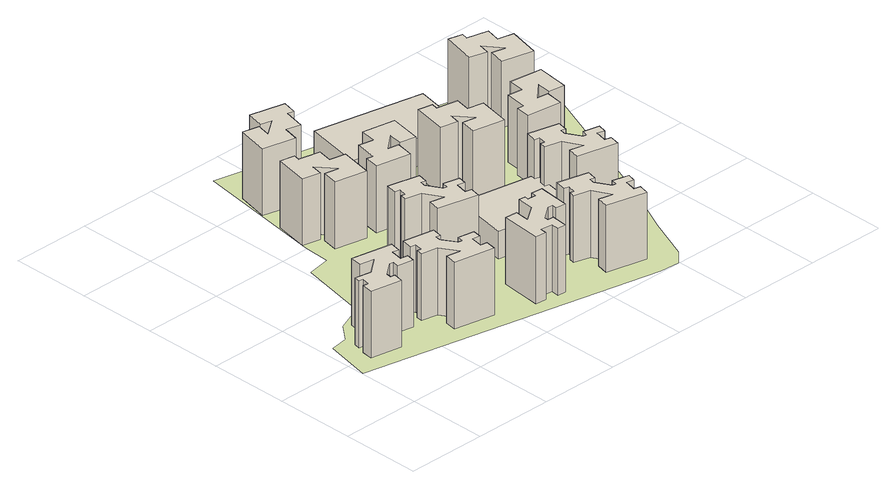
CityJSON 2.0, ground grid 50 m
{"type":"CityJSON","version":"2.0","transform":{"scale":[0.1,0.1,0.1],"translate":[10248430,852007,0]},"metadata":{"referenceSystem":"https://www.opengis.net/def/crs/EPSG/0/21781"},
"CityObjects":{
"building1":{"type":"Building","attributes":{"class":"1000","function":"1000","usage":"1000","yearOfConstruction":0,"roofType":"1000","measuredHeight":42,"storeysAboveGround":14,"storeysBelowGround":0,"landuse":"residential"},"geometry":[{"type":"Solid","lod":"1","boundaries":[[[[0,1,2,3]],[[1,4,5,2]],[[4,6,7,5]],[[6,8,9,7]],[[8,10,11,9]],[[10,12,13,11]],[[12,14,15,13]],[[14,16,17,15]],[[16,18,19,17]],[[18,20,21,19]],[[20,22,23,21]],[[22,24,25,23]],[[24,26,27,25]],[[26,28,29,27]],[[28,30,31,29]],[[30,32,33,31]],[[32,34,35,33]],[[34,36,37,35]],[[36,38,39,37]],[[38,40,41,39]],[[40,42,43,41]],[[42,44,45,43]],[[44,0,3,45]],[[2,5,7,9,11,13,15,17,19,21,23,25,27,29,31,33,35,37,39,41,43,45,3]],[[0,44,42,40,38,36,34,32,30,28,26,24,22,20,18,16,14,12,10,8,6,4,1]]]]}]},
"building2":{"type":"Building","attributes":{"class":"1000","function":"1000","usage":"1000","yearOfConstruction":0,"roofType":"1000","measuredHeight":42,"storeysAboveGround":14,"storeysBelowGround":0,"landuse":"residential"},"geometry":[{"type":"Solid","lod":"1","boundaries":[[[[46,47,48,49]],[[47,50,51,48]],[[50,52,53,51]],[[52,54,55,53]],[[54,56,57,55]],[[56,58,59,57]],[[58,60,61,59]],[[60,62,63,61]],[[62,64,65,63]],[[64,66,67,65]],[[66,68,69,67]],[[68,70,71,69]],[[70,72,73,71]],[[72,74,75,73]],[[74,76,77,75]],[[76,78,79,77]],[[78,80,81,79]],[[80,82,83,81]],[[82,84,85,83]],[[84,86,87,85]],[[86,88,89,87]],[[88,90,91,89]],[[90,46,49,91]],[[48,51,53,55,57,59,61,63,65,67,69,71,73,75,77,79,81,83,85,87,89,91,49]],[[46,90,88,86,84,82,80,78,76,74,72,70,68,66,64,62,60,58,56,54,52,50,47]]]]}]},
"building3":{"type":"Building","attributes":{"class":"1000","function":"1000","usage":"1000","yearOfConstruction":0,"roofType":"1000","measuredHeight":42,"storeysAboveGround":14,"storeysBelowGround":0,"landuse":"residential"},"geometry":[{"type":"Solid","lod":"1","boundaries":[[[[92,93,94,95]],[[93,96,97,94]],[[96,98,99,97]],[[98,100,101,99]],[[100,102,103,101]],[[102,104,105,103]],[[104,106,107,105]],[[106,108,109,107]],[[108,110,111,109]],[[110,112,113,111]],[[112,114,115,113]],[[114,116,117,115]],[[116,92,95,117]],[[94,97,99,101,103,105,107,109,111,113,115,117,95]],[[92,116,114,112,110,108,106,104,102,100,98,96,93]]]]}]},
"building4":{"type":"Building","attributes":{"class":"1000","function":"1000","usage":"1000","yearOfConstruction":0,"roofType":"1000","measuredHeight":42,"storeysAboveGround":14,"storeysBelowGround":0,"landuse":"residential"},"geometry":[{"type":"Solid","lod":"1","boundaries":[[[[118,119,120,121]],[[119,122,123,120]],[[122,124,125,123]],[[124,126,127,125]],[[126,128,129,127]],[[128,130,131,129]],[[130,132,133,131]],[[132,134,135,133]],[[134,136,137,135]],[[136,138,139,137]],[[138,140,141,139]],[[140,142,143,141]],[[142,144,145,143]],[[144,146,147,145]],[[146,148,149,147]],[[148,150,151,149]],[[150,152,153,151]],[[152,154,155,153]],[[154,156,157,155]],[[156,158,159,157]],[[158,160,161,159]],[[160,162,163,161]],[[162,118,121,163]],[[120,123,125,127,129,131,133,135,137,139,141,143,145,147,149,151,153,155,157,159,161,163,121]],[[118,162,160,158,156,154,152,150,148,146,144,142,140,138,136,134,132,130,128,126,124,122,119]]]]}]},
"building5":{"type":"Building","attributes":{"class":"1000","function":"1000","usage":"1000","yearOfConstruction":0,"roofType":"1000","measuredHeight":42,"storeysAboveGround":14,"storeysBelowGround":0,"landuse":"residential"},"geometry":[{"type":"Solid","lod":"1","boundaries":[[[[164,165,166,167]],[[165,168,169,166]],[[168,170,171,169]],[[170,172,173,171]],[[172,174,175,173]],[[174,176,177,175]],[[176,178,179,177]],[[178,180,181,179]],[[180,182,183,181]],[[182,184,185,183]],[[184,186,187,185]],[[186,188,189,187]],[[188,190,191,189]],[[190,192,193,191]],[[192,194,195,193]],[[194,196,197,195]],[[196,198,199,197]],[[198,200,201,199]],[[200,202,203,201]],[[202,204,205,203]],[[204,206,207,205]],[[206,208,209,207]],[[208,164,167,209]],[[166,169,171,173,175,177,179,181,183,185,187,189,191,193,195,197,199,201,203,205,207,209,167]],[[164,208,206,204,202,200,198,196,194,192,190,188,186,184,182,180,178,176,174,172,170,168,165]]]]}]},
"building6":{"type":"Building","attributes":{"class":"1000","function":"1000","usage":"1000","yearOfConstruction":0,"roofType":"1000","measuredHeight":42,"storeysAboveGround":14,"storeysBelowGround":0,"landuse":"residential"},"geometry":[{"type":"Solid","lod":"1","boundaries":[[[[210,211,212,213]],[[211,214,215,212]],[[214,216,217,215]],[[216,218,219,217]],[[218,220,221,219]],[[220,222,223,221]],[[222,224,225,223]],[[224,226,227,225]],[[226,228,229,227]],[[228,230,231,229]],[[230,232,233,231]],[[232,234,235,233]],[[234,210,213,235]],[[212,215,217,219,221,223,225,227,229,231,233,235,213]],[[210,234,232,230,228,226,224,222,220,218,216,214,211]]]]}]},
"building7":{"type":"Building","attributes":{"class":"1000","function":"1000","usage":"1000","yearOfConstruction":0,"roofType":"1000","measuredHeight":42,"storeysAboveGround":14,"storeysBelowGround":0,"landuse":"residential"},"geometry":[{"type":"Solid","lod":"1","boundaries":[[[[236,237,238,239]],[[237,240,241,238]],[[240,242,243,241]],[[242,244,245,243]],[[244,246,247,245]],[[246,248,249,247]],[[248,250,251,249]],[[250,252,253,251]],[[252,254,255,253]],[[254,256,257,255]],[[256,258,259,257]],[[258,260,261,259]],[[260,236,239,261]],[[238,241,243,245,247,249,251,253,255,257,259,261,239]],[[236,260,258,256,254,252,250,248,246,244,242,240,237]]]]}]},
"building8":{"type":"Building","attributes":{"class":"1000","function":"1610","usage":"1610","yearOfConstruction":0,"roofType":"1000","measuredHeight":17.5,"storeysAboveGround":7,"storeysBelowGround":0,"amenity":"parking","landuse":"residential","parking":"multi-storey"},"geometry":[{"type":"Solid","lod":"1","boundaries":[[[[262,263,264,265]],[[263,266,267,264]],[[266,268,269,267]],[[268,262,265,269]],[[264,267,269,265]],[[262,268,266,263]]]]}]},
"building9":{"type":"Building","attributes":{"class":"1000","function":"1000","usage":"1000","yearOfConstruction":0,"roofType":"1000","measuredHeight":42,"storeysAboveGround":14,"storeysBelowGround":0,"landuse":"residential"},"geometry":[{"type":"Solid","lod":"1","boundaries":[[[[270,271,272,273]],[[271,274,275,272]],[[274,276,277,275]],[[276,278,279,277]],[[278,280,281,279]],[[280,282,283,281]],[[282,284,285,283]],[[284,286,287,285]],[[286,288,289,287]],[[288,290,291,289]],[[290,292,293,291]],[[292,294,295,293]],[[294,296,297,295]],[[296,298,299,297]],[[298,300,301,299]],[[300,302,303,301]],[[302,304,305,303]],[[304,306,307,305]],[[306,308,309,307]],[[308,310,311,309]],[[310,312,313,311]],[[312,314,315,313]],[[314,270,273,315]],[[272,275,277,279,281,283,285,287,289,291,293,295,297,299,301,303,305,307,309,311,313,315,273]],[[270,314,312,310,308,306,304,302,300,298,296,294,292,290,288,286,284,282,280,278,276,274,271]]]]}]},
"building10":{"type":"Building","attributes":{"class":"1000","function":"1000","usage":"1000","yearOfConstruction":0,"roofType":"1000","measuredHeight":42,"storeysAboveGround":14,"storeysBelowGround":0,"landuse":"residential"},"geometry":[{"type":"Solid","lod":"1","boundaries":[[[[316,317,318,319]],[[317,320,321,318]],[[320,322,323,321]],[[322,324,325,323]],[[324,326,327,325]],[[326,328,329,327]],[[328,330,331,329]],[[330,332,333,331]],[[332,334,335,333]],[[334,336,337,335]],[[336,338,339,337]],[[338,340,341,339]],[[340,316,319,341]],[[318,321,323,325,327,329,331,333,335,337,339,341,319]],[[316,340,338,336,334,332,330,328,326,324,322,320,317]]]]}]},
"building11":{"type":"Building","attributes":{"class":"1000","function":"1610","usage":"1610","yearOfConstruction":0,"roofType":"1000","measuredHeight":17.5,"storeysAboveGround":7,"storeysBelowGround":0,"amenity":"parking","landuse":"residential","parking":"multi-storey"},"geometry":[{"type":"Solid","lod":"1","boundaries":[[[[342,343,344,345]],[[343,346,347,344]],[[346,348,349,347]],[[348,342,345,349]],[[344,347,349,345]],[[342,348,346,343]]]]}]},
"building12":{"type":"Building","attributes":{"class":"1000","function":"1000","usage":"1000","yearOfConstruction":0,"roofType":"1000","measuredHeight":42,"storeysAboveGround":14,"storeysBelowGround":0,"landuse":"residential"},"geometry":[{"type":"Solid","lod":"1","boundaries":[[[[350,351,352,353]],[[351,354,355,352]],[[354,356,357,355]],[[356,358,359,357]],[[358,360,361,359]],[[360,362,363,361]],[[362,364,365,363]],[[364,366,367,365]],[[366,368,369,367]],[[368,370,371,369]],[[370,372,373,371]],[[372,374,375,373]],[[374,376,377,375]],[[376,378,379,377]],[[378,380,381,379]],[[380,382,383,381]],[[382,384,385,383]],[[384,386,387,385]],[[386,388,389,387]],[[388,390,391,389]],[[390,392,393,391]],[[392,394,395,393]],[[394,350,353,395]],[[352,355,357,359,361,363,365,367,369,371,373,375,377,379,381,383,385,387,389,391,393,395,353]],[[350,394,392,390,388,386,384,382,380,378,376,374,372,370,368,366,364,362,360,358,356,354,351]]]]}]},
"building13":{"type":"Building","attributes":{"class":"1000","function":"1000","usage":"1000","yearOfConstruction":0,"roofType":"1000","measuredHeight":42,"storeysAboveGround":14,"storeysBelowGround":0,"landuse":"residential"},"geometry":[{"type":"Solid","lod":"1","boundaries":[[[[396,397,398,399]],[[397,400,401,398]],[[400,402,403,401]],[[402,404,405,403]],[[404,406,407,405]],[[406,408,409,407]],[[408,410,411,409]],[[410,412,413,411]],[[412,414,415,413]],[[414,416,417,415]],[[416,418,419,417]],[[418,420,421,419]],[[420,396,399,421]],[[398,401,403,405,407,409,411,413,415,417,419,421,399]],[[396,420,418,416,414,412,410,408,406,404,402,400,397]]]]}]},
"building14":{"type":"Building","attributes":{"class":"1000","function":"1000","usage":"1000","yearOfConstruction":0,"roofType":"1000","measuredHeight":42,"storeysAboveGround":14,"storeysBelowGround":0,"landuse":"residential"},"geometry":[{"type":"Solid","lod":"1","boundaries":[[[[422,423,424,425]],[[423,426,427,424]],[[426,428,429,427]],[[428,430,431,429]],[[430,432,433,431]],[[432,434,435,433]],[[434,436,437,435]],[[436,438,439,437]],[[438,440,441,439]],[[440,442,443,441]],[[442,444,445,443]],[[444,446,447,445]],[[446,422,425,447]],[[424,427,429,431,433,435,437,439,441,443,445,447,425]],[[422,446,444,442,440,438,436,434,432,430,428,426,423]]]]}]},
"landuse1":{"type":"LandUse","attributes":{"function":"1010","plot_ratio":3,"plot_area":40264.8,"landuse":"residential"},"geometry":[{"type":"MultiSurface","lod":"1","boundaries":[[[448,449,450,451,452,453,454,455,456,457,458,459,460,461,462]]]}]}
},
"vertices":[
[147,475,420],[160,546,420],[160,546,0],[147,475,0],[192,540,420],[192,540,0],[201,588,420],[201,588,0],[176,593,420],[176,593,0],[184,633,420],[184,633,0],[287,613,420],[287,613,0],[386,691,420],[386,691,0],[296,708,420],[296,708,0],[310,785,420],[310,785,0],[563,736,420],[563,736,0],[550,668,420],[550,668,0],[509,676,420],[509,676,0],[495,602,420],[495,602,0],[542,593,420],[542,593,0],[532,539,420],[532,539,0],[430,559,420],[430,559,0],[437,597,420],[437,597,0],[414,601,420],[414,601,0],[331,538,420],[331,538,0],[326,507,420],[326,507,0],[355,502,420],[355,502,0],[343,438,420],[343,438,0],
[627,716,420],[823,680,420],[823,680,0],[627,716,0],[812,616,420],[812,616,0],[783,621,420],[783,621,0],[778,591,420],[778,591,0],[833,502,420],[833,502,0],[856,497,420],[856,497,0],[863,536,420],[863,536,0],[965,517,420],[965,517,0],[956,463,420],[956,463,0],[908,472,420],[908,472,0],[895,397,420],[895,397,0],[937,390,420],[937,390,0],[925,322,420],[925,322,0],[672,368,420],[672,368,0],[685,444,420],[685,444,0],[775,428,420],[775,428,0],[710,536,420],[710,536,0],[606,555,420],[606,555,0],[613,595,420],[613,595,0],[638,591,420],[638,591,0],[647,640,420],[647,640,0],[615,645,420],[615,645,0],
[1031,1559,420],[991,1356,420],[991,1356,0],[1031,1559,0],[791,1397,420],[791,1397,0],[811,1498,420],[811,1498,0],[899,1480,420],[899,1480,0],[814,1586,420],[814,1586,0],[801,1518,420],[801,1518,0],[691,1541,420],[691,1541,0],[733,1757,420],[733,1757,0],[824,1738,420],[824,1738,0],[816,1698,420],[816,1698,0],[949,1671,420],[949,1671,0],[931,1579,420],[931,1579,0],
[964,1171,420],[1158,1126,420],[1158,1126,0],[964,1171,0],[1144,1063,420],[1144,1063,0],[1115,1069,420],[1115,1069,0],[1108,1039,420],[1108,1039,0],[1160,947,420],[1160,947,0],[1182,942,420],[1182,942,0],[1191,980,420],[1191,980,0],[1292,956,420],[1292,956,0],[1280,903,420],[1280,903,0],[1233,914,420],[1233,914,0],[1217,840,420],[1217,840,0],[1258,831,420],[1258,831,0],[1243,764,420],[1243,764,0],[992,821,420],[992,821,0],[1009,897,420],[1009,897,0],[1098,876,420],[1098,876,0],[1038,988,420],[1038,988,0],[935,1011,420],[935,1011,0],[944,1051,420],[944,1051,0],[969,1046,420],[969,1046,0],[980,1094,420],[980,1094,0],[948,1101,420],[948,1101,0],
[1529,571,420],[1510,372,420],[1510,372,0],[1529,571,0],[1445,379,420],[1445,379,0],[1448,408,420],[1448,408,0],[1417,411,420],[1417,411,0],[1333,349,420],[1333,349,0],[1331,326,420],[1331,326,0],[1370,323,420],[1370,323,0],[1360,219,420],[1360,219,0],[1306,224,420],[1306,224,0],[1310,272,420],[1310,272,0],[1235,280,420],[1235,280,0],[1231,238,420],[1231,238,0],[1162,245,420],[1162,245,0],[1186,500,420],[1186,500,0],[1263,493,420],[1263,493,0],[1254,402,420],[1254,402,0],[1357,475,420],[1357,475,0],[1366,580,420],[1366,580,0],[1407,575,420],[1407,575,0],[1405,550,420],[1405,550,0],[1454,545,420],[1454,545,0],[1457,578,420],[1457,578,0],
[955,1860,420],[753,1908,420],[753,1908,0],[955,1860,0],[799,2106,420],[799,2106,0],[899,2082,420],[899,2082,0],[879,1995,420],[879,1995,0],[988,2075,420],[988,2075,0],[920,2092,420],[920,2092,0],[946,2201,420],[946,2201,0],[1161,2150,420],[1161,2150,0],[1140,2059,420],[1140,2059,0],[1099,2069,420],[1099,2069,0],[1069,1937,420],[1069,1937,0],[978,1959,420],[978,1959,0],
[1254,1655,420],[1458,1617,420],[1458,1617,0],[1254,1655,0],[1421,1417,420],[1421,1417,0],[1320,1436,420],[1320,1436,0],[1336,1524,420],[1336,1524,0],[1231,1439,420],[1231,1439,0],[1299,1426,420],[1299,1426,0],[1279,1315,420],[1279,1315,0],[1062,1356,420],[1062,1356,0],[1079,1447,420],[1079,1447,0],[1119,1440,420],[1119,1440,0],[1144,1573,420],[1144,1573,0],[1236,1555,420],[1236,1555,0],
[1824,619,175],[1338,706,175],[1338,706,0],[1824,619,0],[1399,1062,175],[1399,1062,0],[1885,975,175],[1885,975,0],
[1628,558,420],[1822,511,420],[1822,511,0],[1628,558,0],[1807,448,420],[1807,448,0],[1778,455,420],[1778,455,0],[1771,425,420],[1771,425,0],[1822,332,420],[1822,332,0],[1844,327,420],[1844,327,0],[1853,365,420],[1853,365,0],[1955,340,420],[1955,340,0],[1942,287,420],[1942,287,0],[1895,298,420],[1895,298,0],[1878,225,420],[1878,225,0],[1919,215,420],[1919,215,0],[1903,148,420],[1903,148,0],[1653,208,420],[1653,208,0],[1671,283,420],[1671,283,0],[1760,262,420],[1760,262,0],[1701,374,420],[1701,374,0],[1598,399,420],[1598,399,0],[1608,438,420],[1608,438,0],[1632,432,420],[1632,432,0],[1644,481,420],[1644,481,0],[1612,488,420],[1612,488,0],
[1919,1409,420],[1879,1206,420],[1879,1206,0],[1919,1409,0],[1680,1247,420],[1680,1247,0],[1700,1347,420],[1700,1347,0],[1787,1330,420],[1787,1330,0],[1703,1436,420],[1703,1436,0],[1689,1368,420],[1689,1368,0],[1579,1391,420],[1579,1391,0],[1622,1607,420],[1622,1607,0],[1713,1588,420],[1713,1588,0],[1705,1548,420],[1705,1548,0],[1837,1521,420],[1837,1521,0],[1819,1429,420],[1819,1429,0],
[1964,1626,175],[1282,1764,175],[1282,1764,0],[1964,1626,0],[1353,2123,175],[1353,2123,0],[2034,1984,175],[2034,1984,0],
[1866,1021,420],[2060,975,420],[2060,975,0],[1866,1021,0],[2046,911,420],[2046,911,0],[2017,918,420],[2017,918,0],[2010,888,420],[2010,888,0],[2061,796,420],[2061,796,0],[2083,791,420],[2083,791,0],[2092,828,420],[2092,828,0],[2194,805,420],[2194,805,0],[2181,751,420],[2181,751,0],[2135,762,420],[2135,762,0],[2118,689,420],[2118,689,0],[2158,679,420],[2158,679,0],[2143,612,420],[2143,612,0],[1893,671,420],[1893,671,0],[1910,746,420],[1910,746,0],[1999,725,420],[1999,725,0],[1940,837,420],[1940,837,0],[1837,861,420],[1837,861,0],[1846,901,420],[1846,901,0],[1871,895,420],[1871,895,0],[1882,943,420],[1882,943,0],[1850,951,420],[1850,951,0],
[2172,1460,420],[2377,1433,420],[2377,1433,0],[2172,1460,0],[2352,1231,420],[2352,1231,0],[2250,1245,420],[2250,1245,0],[2261,1334,420],[2261,1334,0],[2162,1242,420],[2162,1242,0],[2230,1233,420],[2230,1233,0],[2216,1121,420],[2216,1121,0],[1997,1150,420],[1997,1150,0],[2009,1242,420],[2009,1242,0],[2050,1237,420],[2050,1237,0],[2067,1371,420],[2067,1371,0],[2159,1359,420],[2159,1359,0],
[2529,1793,420],[2481,1592,420],[2481,1592,0],[2529,1793,0],[2284,1640,420],[2284,1640,0],[2307,1740,420],[2307,1740,0],[2394,1719,420],[2394,1719,0],[2314,1829,420],[2314,1829,0],[2298,1761,420],[2298,1761,0],[2188,1788,420],[2188,1788,0],[2239,2002,420],[2239,2002,0],[2329,1980,420],[2329,1980,0],[2320,1940,420],[2320,1940,0],[2451,1908,420],[2451,1908,0],[2430,1817,420],[2430,1817,0],
[2818,1905,0],[2342,686,0],[2181,350,0],[2072,82,0],[1994,4,0],[1870,9,0],[9,396,0],[73,687,0],[184,705,0],[268,808,0],[439,877,0],[530,1315,0],[678,1342,0],[685,1510,0],[813,2343,0]
]}
